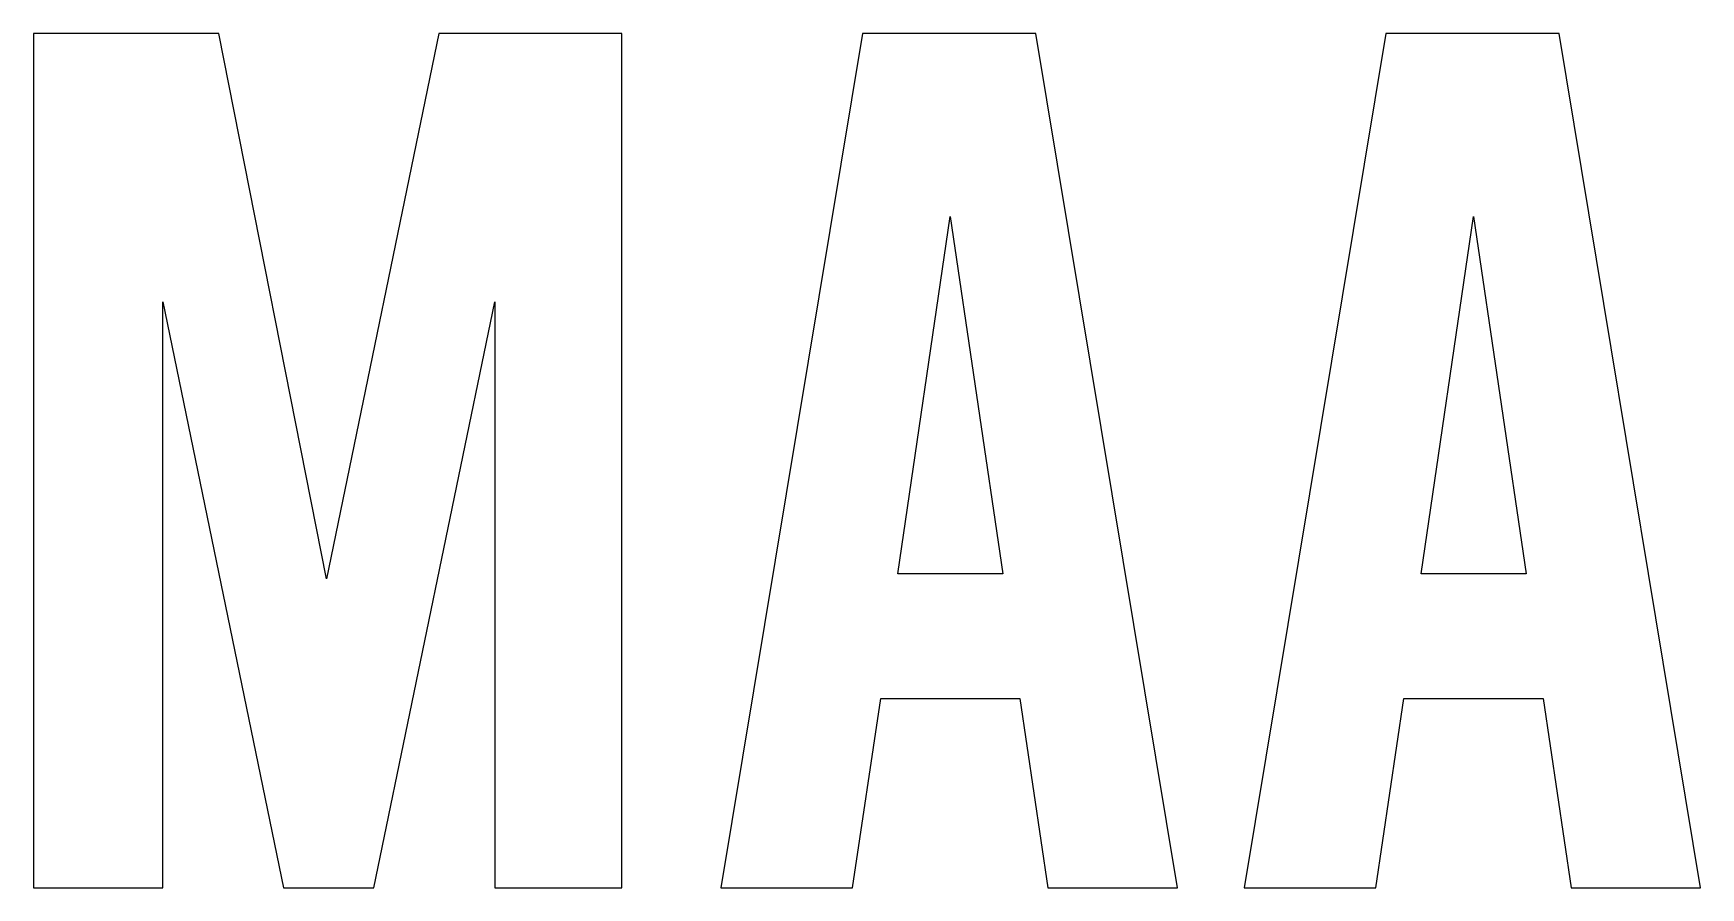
# Model space of a CAD drawing. Header units: millimetres. Extents: x -37 to 1379, y -2 to 984.
# Drawn here: x 141.26 to 190.04, y 417.44 to 442.44 of the extents above; entities that cross this region are included whole.
import ezdxf

# ---------------------------------------------------------------- set-up
doc = ezdxf.new("R2010")
doc.units = ezdxf.units.MM
doc.layers.get('0').update_dxf_attribs({"lineweight": 25, "true_color": 0xffffff})

msp = doc.modelspace()

# ---------------------------------------------------------------- linework, layer by layer
at = {"color": 5, "true_color": 0x0000ff, "flags": 128}
for points in [[(141.265, 442.436), (141.265, 417.436), (145.05, 417.436), (145.05, 434.579), (148.586, 417.436), (151.229, 417.436), (154.765, 434.579), (154.765, 417.436), (158.479, 417.436), (158.479, 442.436), (153.122, 442.436), (149.836, 426.472), (146.693, 442.436)], [(166.052, 422.972), (170.124, 422.972), (170.945, 417.436), (174.731, 417.436), (170.588, 442.436), (165.516, 442.436), (161.374, 417.436), (165.231, 417.436)], [(181.358, 422.972), (185.43, 422.972), (186.251, 417.436), (190.037, 417.436), (185.894, 442.436), (180.823, 442.436), (176.68, 417.436), (180.537, 417.436)], [(166.552, 426.615), (168.088, 437.079), (169.624, 426.615)], [(181.858, 426.615), (183.394, 437.079), (184.93, 426.615)]]:
    msp.add_lwpolyline(points, close=True, dxfattribs=at)

doc.saveas('drawing.dxf')
